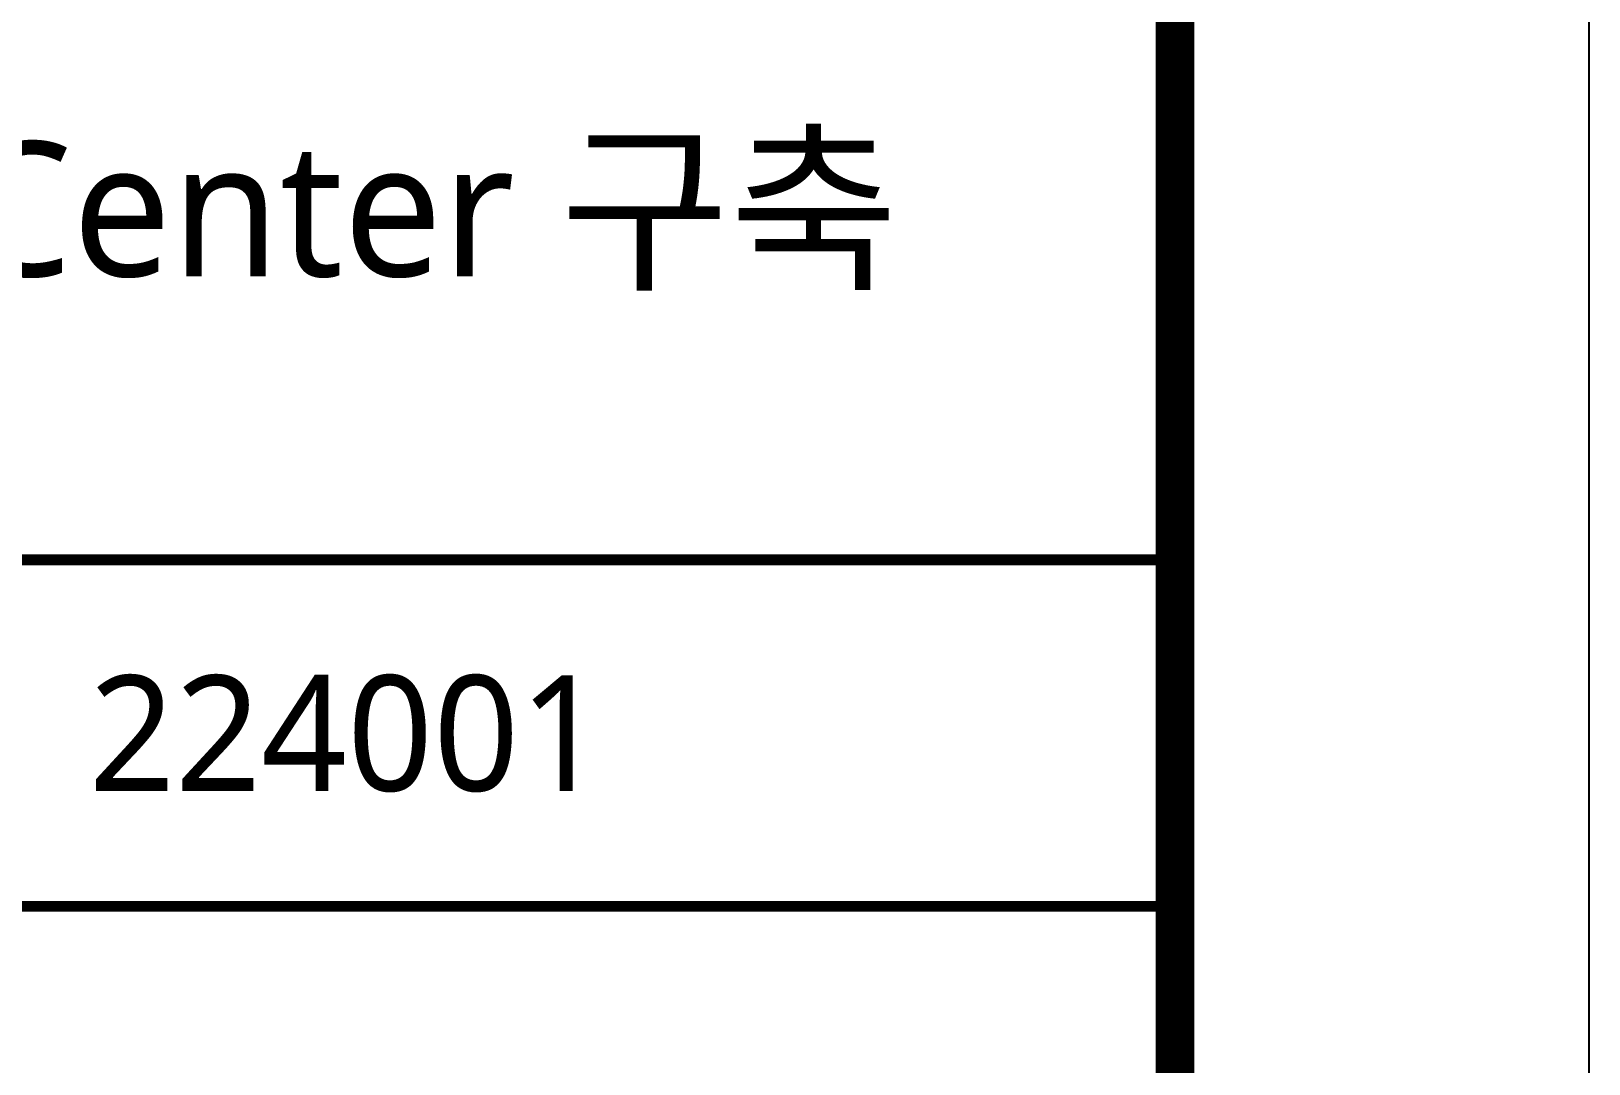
# Model space of a CAD drawing. Header units: millimetres. Extents: x 0 to 42050, y 0 to 29700.
# Drawn here: x 38004 to 42050, y 23891 to 26574 of the extents above; entities that cross this region are included whole.
import ezdxf
from ezdxf.enums import TextEntityAlignment as Align

# ---------------------------------------------------------------- set-up
doc = ezdxf.new("R2010")
doc.units = ezdxf.units.MM
doc.header["$LTSCALE"] = 50
for name, color, linetype in [('XR-SHEET$0$XR-SHEET$0$SHT', 5, 'Continuous'), ('XR-SHEET$0$XR-SHEET$0$TEXT', 3, 'Continuous'), ('XR-SHEET$0$XREF-Form$0$SHT', 5, 'Continuous')]:
    doc.layers.add(name, color=color, linetype=linetype)
doc.styles.add('XR-SHEET$0$XR-SHEET$0$맑은고딕', font='')
doc.styles.get('XR-SHEET$0$XR-SHEET$0$맑은고딕').set_extended_font_data('Malgun Gothic')

# ---------------------------------------------------------------- blocks, each defined once
blk = doc.blocks.new('XR-SHEET')
at = {"layer": 'XR-SHEET$0$XREF-Form$0$SHT'}
blk.add_lwpolyline([(0, 594), (841, 594), (841, 0), (0, 0)], close=True, dxfattribs=at)
at = {"layer": 'XR-SHEET$0$XREF-Form$0$SHT', "const_width": 2}
blk.add_lwpolyline([(46.5, 573), (819.5, 573), (819.5, 21), (46.5, 21)], close=True, dxfattribs=at)
at = {"layer": 'XR-SHEET$0$XREF-Form$0$SHT', "const_width": 0.568}
for points in [[(733.5, 504), (819.5, 504)], [(733.5, 486), (819.5, 486)]]:
    blk.add_lwpolyline(points, dxfattribs=at)
at = {"layer": 'XR-SHEET$0$XR-SHEET$0$SHT', "style": 'XR-SHEET$0$XR-SHEET$0$맑은고딕'}
blk.add_text('224001', height=6, dxfattribs=at).set_placement((776.5, 495), align=Align.MIDDLE_CENTER)
at = {"layer": 'XR-SHEET$0$XR-SHEET$0$TEXT', "color": 3, "style": 'XR-SHEET$0$XR-SHEET$0$맑은고딕'}
blk.add_text('R-Center 구축', height=7, dxfattribs=at).set_placement((776.5, 522.243), align=Align.MIDDLE_CENTER)

msp = doc.modelspace()

# ---------------------------------------------------------------- block references
at = {"xscale": 50, "yscale": 50, "zscale": 50}
msp.add_blockref('XR-SHEET', (0, 0), dxfattribs=at)

doc.saveas('drawing.dxf')
